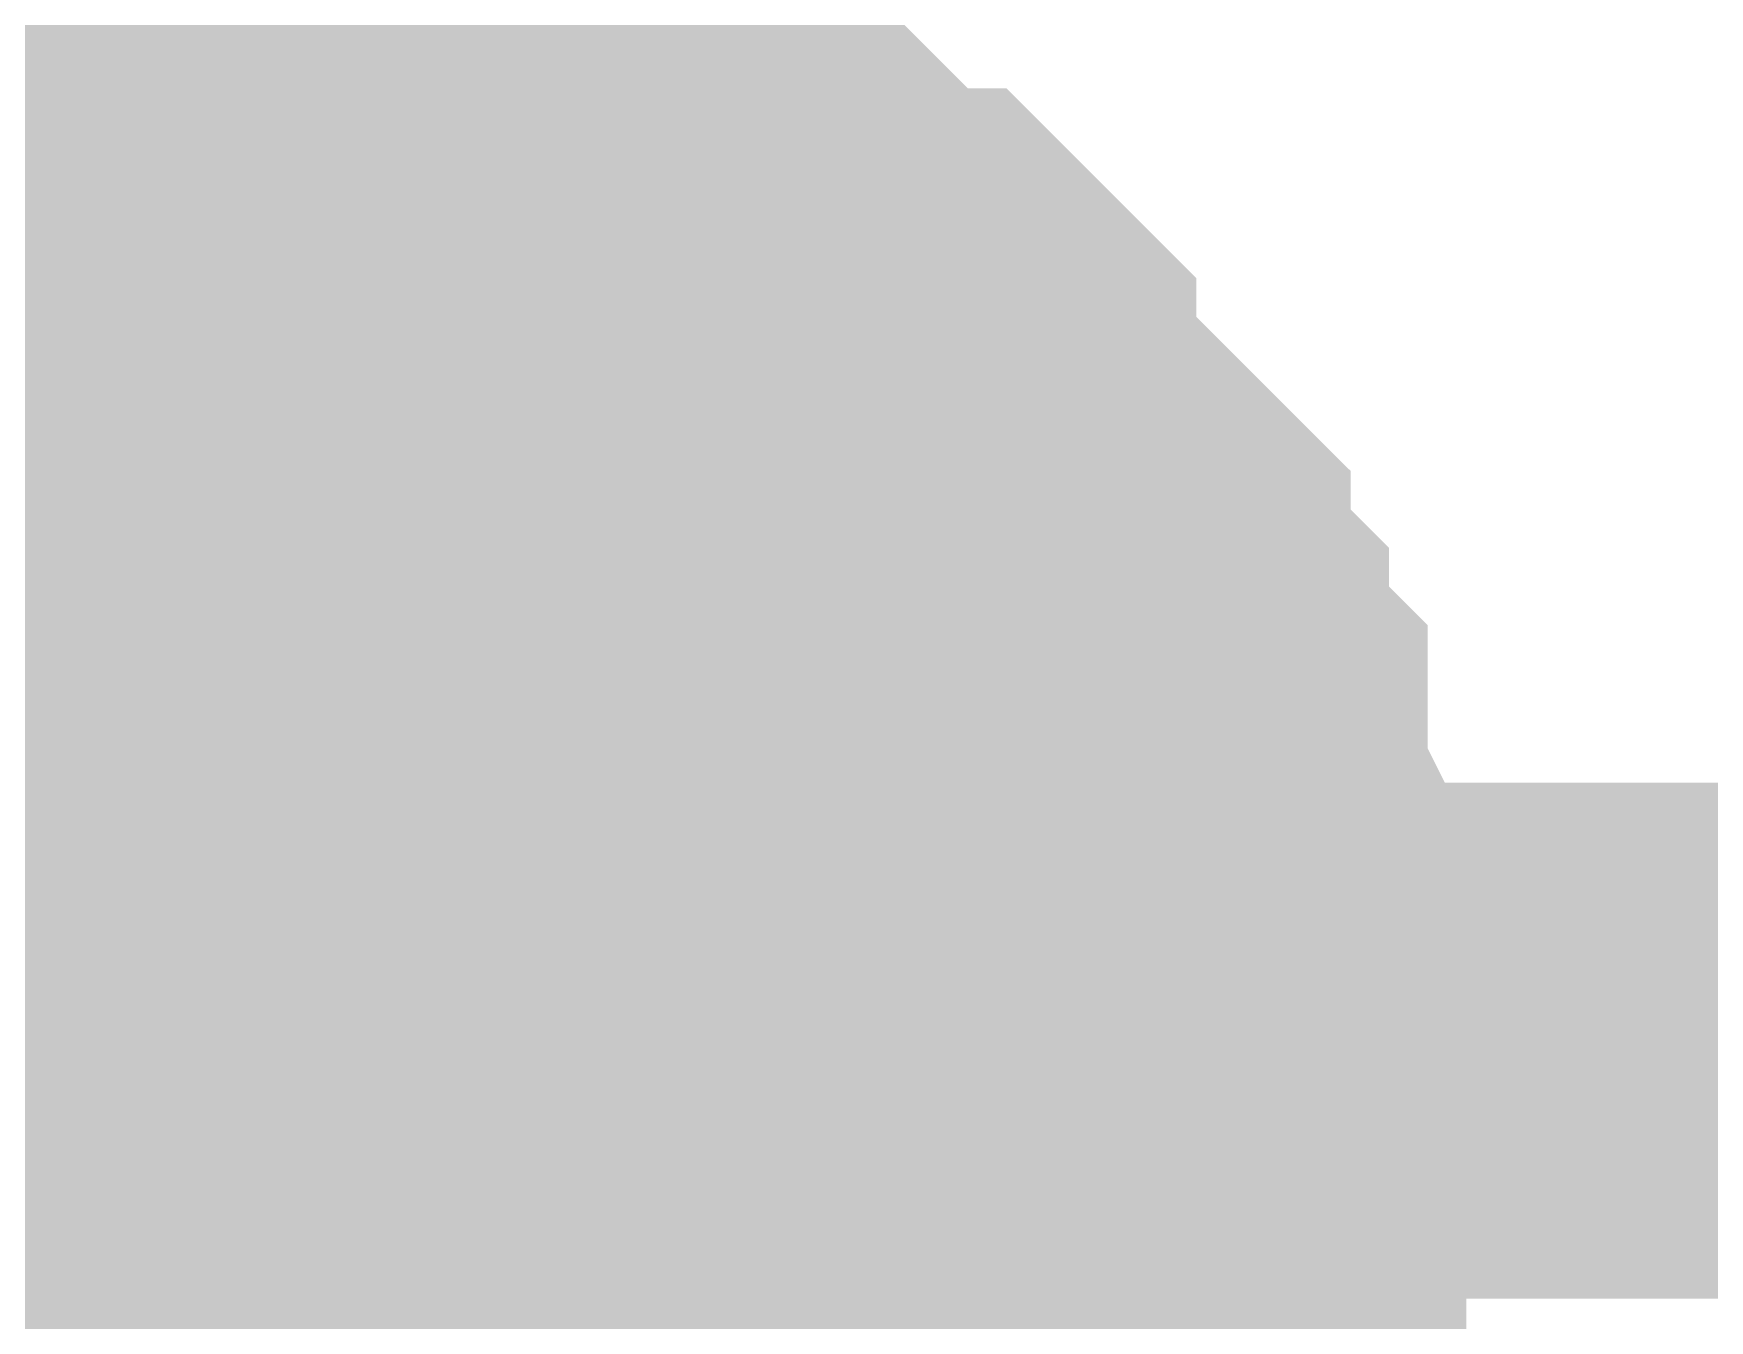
# Model space of a CAD drawing. Header units: inches. Extents: x 0 to 594, y 0 to 420.
# Drawn here: x 517.343 to 518.317, y 227.33 to 228.077 of the extents above; entities that cross this region are included whole.
import ezdxf

# ---------------------------------------------------------------- set-up
doc = ezdxf.new("R2010")
doc.units = ezdxf.units.IN
doc.layers.add('Sheet', color=255, linetype='Continuous')

msp = doc.modelspace()

# ---------------------------------------------------------------- linework, layer by layer
at = {"layer": 'Sheet'}
for points in [[(517.51018, 231.5913, 0.29972, 0.29972, 0), (517.51018, 227.49253, 0.29972, 0.29972, 0)], [(517.17421, 227.89569, 0.29972, 0.29972, 0), (517.19661, 227.89569, 0.29972, 0.29972, 0), (517.21901, 227.91809, 0.29972, 0.29972, 0), (517.2414, 227.94049, 0.29972, 0.29972, 0), (517.2638, 227.94049, 0.29972, 0.29972, 0), (517.2862, 227.96288, 0.29972, 0.29972, 0), (517.3086, 227.96288, 0.29972, 0.29972, 0), (517.331, 227.98528, 0.29972, 0.29972, 0), (517.35339, 227.98528, 0.29972, 0.29972, 0), (517.37579, 227.98528, 0.29972, 0.29972, 0), (517.39819, 228.00768, 0.29972, 0.29972, 0), (517.42059, 228.00768, 0.29972, 0.29972, 0), (517.46539, 228.00768, 0.29972, 0.29972, 0), (517.48778, 228.00768, 0.29972, 0.29972, 0), (517.51018, 228.00768, 0.29972, 0.29972, 0)], [(517.17421, 227.89569, 0.29972, 0.29972, 0), (517.19661, 227.89569, 0.29972, 0.29972, 0), (517.21901, 227.91809, 0.29972, 0.29972, 0), (517.2414, 227.94049, 0.29972, 0.29972, 0), (517.2638, 227.94049, 0.29972, 0.29972, 0), (517.2862, 227.96288, 0.29972, 0.29972, 0), (517.3086, 227.96288, 0.29972, 0.29972, 0), (517.331, 227.98528, 0.29972, 0.29972, 0), (517.35339, 227.98528, 0.29972, 0.29972, 0), (517.37579, 227.98528, 0.29972, 0.29972, 0), (517.39819, 228.00768, 0.29972, 0.29972, 0), (517.42059, 228.00768, 0.29972, 0.29972, 0), (517.46539, 228.00768, 0.29972, 0.29972, 0), (517.48778, 228.00768, 0.29972, 0.29972, 0), (517.51018, 228.00768, 0.29972, 0.29972, 0)], [(517.17421, 227.89569, 0.29972, 0.29972, 0), (517.19661, 227.89569, 0.29972, 0.29972, 0), (517.21901, 227.91809, 0.29972, 0.29972, 0), (517.2414, 227.94049, 0.29972, 0.29972, 0), (517.2638, 227.94049, 0.29972, 0.29972, 0), (517.2862, 227.96288, 0.29972, 0.29972, 0), (517.3086, 227.96288, 0.29972, 0.29972, 0), (517.331, 227.98528, 0.29972, 0.29972, 0), (517.35339, 227.98528, 0.29972, 0.29972, 0), (517.37579, 227.98528, 0.29972, 0.29972, 0), (517.39819, 228.00768, 0.29972, 0.29972, 0), (517.42059, 228.00768, 0.29972, 0.29972, 0), (517.46539, 228.00768, 0.29972, 0.29972, 0), (517.48778, 228.00768, 0.29972, 0.29972, 0), (517.51018, 228.00768, 0.29972, 0.29972, 0)], [(517.17421, 227.89569, 0.29972, 0.29972, 0), (517.19661, 227.89569, 0.29972, 0.29972, 0), (517.21901, 227.91809, 0.29972, 0.29972, 0), (517.2414, 227.94049, 0.29972, 0.29972, 0), (517.2638, 227.94049, 0.29972, 0.29972, 0), (517.2862, 227.96288, 0.29972, 0.29972, 0), (517.3086, 227.96288, 0.29972, 0.29972, 0), (517.331, 227.98528, 0.29972, 0.29972, 0), (517.35339, 227.98528, 0.29972, 0.29972, 0), (517.37579, 227.98528, 0.29972, 0.29972, 0), (517.39819, 228.00768, 0.29972, 0.29972, 0), (517.42059, 228.00768, 0.29972, 0.29972, 0), (517.46539, 228.00768, 0.29972, 0.29972, 0), (517.48778, 228.00768, 0.29972, 0.29972, 0), (517.51018, 228.00768, 0.29972, 0.29972, 0)], [(517.17421, 227.89569, 0.29972, 0.29972, 0), (517.19661, 227.89569, 0.29972, 0.29972, 0), (517.21901, 227.91809, 0.29972, 0.29972, 0), (517.2414, 227.94049, 0.29972, 0.29972, 0), (517.2638, 227.94049, 0.29972, 0.29972, 0), (517.2862, 227.96288, 0.29972, 0.29972, 0), (517.3086, 227.96288, 0.29972, 0.29972, 0), (517.331, 227.98528, 0.29972, 0.29972, 0), (517.35339, 227.98528, 0.29972, 0.29972, 0), (517.37579, 227.98528, 0.29972, 0.29972, 0), (517.39819, 228.00768, 0.29972, 0.29972, 0), (517.42059, 228.00768, 0.29972, 0.29972, 0), (517.46539, 228.00768, 0.29972, 0.29972, 0), (517.48778, 228.00768, 0.29972, 0.29972, 0), (517.51018, 228.00768, 0.29972, 0.29972, 0)], [(517.51018, 228.00768, 0.29972, 0.29972, 0), (517.51018, 228.00768, 0.29972, 0.29972, 0)], [(517.51018, 228.00768, 0.29972, 0.29972, 0), (517.53258, 228.00768, 0.29972, 0.29972, 0), (517.55498, 228.00768, 0.29972, 0.29972, 0), (517.59977, 228.00768, 0.29972, 0.29972, 0), (517.62217, 228.00768, 0.29972, 0.29972, 0), (517.64457, 227.98528, 0.29972, 0.29972, 0), (517.66697, 227.98528, 0.29972, 0.29972, 0), (517.68937, 227.98528, 0.29972, 0.29972, 0), (517.71177, 227.96288, 0.29972, 0.29972, 0), (517.73416, 227.96288, 0.29972, 0.29972, 0), (517.75656, 227.94049, 0.29972, 0.29972, 0), (517.77896, 227.94049, 0.29972, 0.29972, 0), (517.80136, 227.91809, 0.29972, 0.29972, 0), (517.82376, 227.89569, 0.29972, 0.29972, 0), (517.84615, 227.89569, 0.29972, 0.29972, 0), (517.86855, 227.87329, 0.29972, 0.29972, 0), (517.86855, 227.8509, 0.29972, 0.29972, 0), (517.89095, 227.8285, 0.29972, 0.29972, 0), (517.91335, 227.8061, 0.29972, 0.29972, 0), (517.93575, 227.7837, 0.29972, 0.29972, 0), (517.93575, 227.7837, 0.29972, 0.29972, 0), (517.95815, 227.76131, 0.29972, 0.29972, 0), (517.95815, 227.73891, 0.29972, 0.29972, 0), (517.98054, 227.71651, 0.29972, 0.29972, 0), (517.98054, 227.69411, 0.29972, 0.29972, 0), (518.00294, 227.67172, 0.29972, 0.29972, 0), (518.00294, 227.64932, 0.29972, 0.29972, 0), (518.00294, 227.62692, 0.29972, 0.29972, 0), (518.02534, 227.58212, 0.29972, 0.29972, 0), (518.02534, 227.55973, 0.29972, 0.29972, 0), (518.02534, 227.53733, 0.29972, 0.29972, 0), (518.02534, 227.51493, 0.29972, 0.29972, 0), (518.02534, 227.49253, 0.29972, 0.29972, 0)], [(517.51018, 228.00768, 0.29972, 0.29972, 0), (517.51018, 228.00768, 0.29972, 0.29972, 0)], [(517.51018, 228.00768, 0.29972, 0.29972, 0), (517.53258, 228.00768, 0.29972, 0.29972, 0), (517.55498, 228.00768, 0.29972, 0.29972, 0), (517.59977, 228.00768, 0.29972, 0.29972, 0), (517.62217, 228.00768, 0.29972, 0.29972, 0), (517.64457, 227.98528, 0.29972, 0.29972, 0), (517.66697, 227.98528, 0.29972, 0.29972, 0), (517.68937, 227.98528, 0.29972, 0.29972, 0), (517.71177, 227.96288, 0.29972, 0.29972, 0), (517.73416, 227.96288, 0.29972, 0.29972, 0), (517.75656, 227.94049, 0.29972, 0.29972, 0), (517.77896, 227.94049, 0.29972, 0.29972, 0), (517.80136, 227.91809, 0.29972, 0.29972, 0), (517.82376, 227.89569, 0.29972, 0.29972, 0), (517.84615, 227.89569, 0.29972, 0.29972, 0), (517.86855, 227.87329, 0.29972, 0.29972, 0), (517.86855, 227.8509, 0.29972, 0.29972, 0), (517.89095, 227.8285, 0.29972, 0.29972, 0), (517.91335, 227.8061, 0.29972, 0.29972, 0), (517.93575, 227.7837, 0.29972, 0.29972, 0), (517.93575, 227.7837, 0.29972, 0.29972, 0), (517.95815, 227.76131, 0.29972, 0.29972, 0), (517.95815, 227.73891, 0.29972, 0.29972, 0), (517.98054, 227.71651, 0.29972, 0.29972, 0), (517.98054, 227.69411, 0.29972, 0.29972, 0), (518.00294, 227.67172, 0.29972, 0.29972, 0), (518.00294, 227.64932, 0.29972, 0.29972, 0), (518.00294, 227.62692, 0.29972, 0.29972, 0), (518.02534, 227.58212, 0.29972, 0.29972, 0), (518.02534, 227.55973, 0.29972, 0.29972, 0), (518.02534, 227.53733, 0.29972, 0.29972, 0), (518.02534, 227.51493, 0.29972, 0.29972, 0), (518.02534, 227.49253, 0.29972, 0.29972, 0)], [(517.51018, 228.00768, 0.29972, 0.29972, 0), (517.51018, 228.00768, 0.29972, 0.29972, 0)], [(517.51018, 228.00768, 0.29972, 0.29972, 0), (517.53258, 228.00768, 0.29972, 0.29972, 0), (517.55498, 228.00768, 0.29972, 0.29972, 0), (517.59977, 228.00768, 0.29972, 0.29972, 0), (517.62217, 228.00768, 0.29972, 0.29972, 0), (517.64457, 227.98528, 0.29972, 0.29972, 0), (517.66697, 227.98528, 0.29972, 0.29972, 0), (517.68937, 227.98528, 0.29972, 0.29972, 0), (517.71177, 227.96288, 0.29972, 0.29972, 0), (517.73416, 227.96288, 0.29972, 0.29972, 0), (517.75656, 227.94049, 0.29972, 0.29972, 0), (517.77896, 227.94049, 0.29972, 0.29972, 0), (517.80136, 227.91809, 0.29972, 0.29972, 0), (517.82376, 227.89569, 0.29972, 0.29972, 0), (517.84615, 227.89569, 0.29972, 0.29972, 0), (517.86855, 227.87329, 0.29972, 0.29972, 0), (517.86855, 227.8509, 0.29972, 0.29972, 0), (517.89095, 227.8285, 0.29972, 0.29972, 0), (517.91335, 227.8061, 0.29972, 0.29972, 0), (517.93575, 227.7837, 0.29972, 0.29972, 0), (517.93575, 227.7837, 0.29972, 0.29972, 0), (517.95815, 227.76131, 0.29972, 0.29972, 0), (517.95815, 227.73891, 0.29972, 0.29972, 0), (517.98054, 227.71651, 0.29972, 0.29972, 0), (517.98054, 227.69411, 0.29972, 0.29972, 0), (518.00294, 227.67172, 0.29972, 0.29972, 0), (518.00294, 227.64932, 0.29972, 0.29972, 0), (518.00294, 227.62692, 0.29972, 0.29972, 0), (518.02534, 227.58212, 0.29972, 0.29972, 0), (518.02534, 227.55973, 0.29972, 0.29972, 0), (518.02534, 227.53733, 0.29972, 0.29972, 0), (518.02534, 227.51493, 0.29972, 0.29972, 0), (518.02534, 227.49253, 0.29972, 0.29972, 0)], [(517.51018, 228.00768, 0.29972, 0.29972, 0), (517.51018, 228.00768, 0.29972, 0.29972, 0)], [(517.51018, 228.00768, 0.29972, 0.29972, 0), (517.53258, 228.00768, 0.29972, 0.29972, 0), (517.55498, 228.00768, 0.29972, 0.29972, 0), (517.59977, 228.00768, 0.29972, 0.29972, 0), (517.62217, 228.00768, 0.29972, 0.29972, 0), (517.64457, 227.98528, 0.29972, 0.29972, 0), (517.66697, 227.98528, 0.29972, 0.29972, 0), (517.68937, 227.98528, 0.29972, 0.29972, 0), (517.71177, 227.96288, 0.29972, 0.29972, 0), (517.73416, 227.96288, 0.29972, 0.29972, 0), (517.75656, 227.94049, 0.29972, 0.29972, 0), (517.77896, 227.94049, 0.29972, 0.29972, 0), (517.80136, 227.91809, 0.29972, 0.29972, 0), (517.82376, 227.89569, 0.29972, 0.29972, 0), (517.84615, 227.89569, 0.29972, 0.29972, 0), (517.86855, 227.87329, 0.29972, 0.29972, 0), (517.86855, 227.8509, 0.29972, 0.29972, 0), (517.89095, 227.8285, 0.29972, 0.29972, 0), (517.91335, 227.8061, 0.29972, 0.29972, 0), (517.93575, 227.7837, 0.29972, 0.29972, 0), (517.93575, 227.7837, 0.29972, 0.29972, 0), (517.95815, 227.76131, 0.29972, 0.29972, 0), (517.95815, 227.73891, 0.29972, 0.29972, 0), (517.98054, 227.71651, 0.29972, 0.29972, 0), (517.98054, 227.69411, 0.29972, 0.29972, 0), (518.00294, 227.67172, 0.29972, 0.29972, 0), (518.00294, 227.64932, 0.29972, 0.29972, 0), (518.00294, 227.62692, 0.29972, 0.29972, 0), (518.02534, 227.58212, 0.29972, 0.29972, 0), (518.02534, 227.55973, 0.29972, 0.29972, 0), (518.02534, 227.53733, 0.29972, 0.29972, 0), (518.02534, 227.51493, 0.29972, 0.29972, 0), (518.02534, 227.49253, 0.29972, 0.29972, 0)], [(517.51018, 228.00768, 0.29972, 0.29972, 0), (517.51018, 228.00768, 0.29972, 0.29972, 0)], [(517.51018, 228.00768, 0.29972, 0.29972, 0), (517.53258, 228.00768, 0.29972, 0.29972, 0), (517.55498, 228.00768, 0.29972, 0.29972, 0), (517.59977, 228.00768, 0.29972, 0.29972, 0), (517.62217, 228.00768, 0.29972, 0.29972, 0), (517.64457, 227.98528, 0.29972, 0.29972, 0), (517.66697, 227.98528, 0.29972, 0.29972, 0), (517.68937, 227.98528, 0.29972, 0.29972, 0), (517.71177, 227.96288, 0.29972, 0.29972, 0), (517.73416, 227.96288, 0.29972, 0.29972, 0), (517.75656, 227.94049, 0.29972, 0.29972, 0), (517.77896, 227.94049, 0.29972, 0.29972, 0), (517.80136, 227.91809, 0.29972, 0.29972, 0), (517.82376, 227.89569, 0.29972, 0.29972, 0), (517.84615, 227.89569, 0.29972, 0.29972, 0), (517.86855, 227.87329, 0.29972, 0.29972, 0), (517.86855, 227.8509, 0.29972, 0.29972, 0), (517.89095, 227.8285, 0.29972, 0.29972, 0), (517.91335, 227.8061, 0.29972, 0.29972, 0), (517.93575, 227.7837, 0.29972, 0.29972, 0), (517.93575, 227.7837, 0.29972, 0.29972, 0), (517.95815, 227.76131, 0.29972, 0.29972, 0), (517.95815, 227.73891, 0.29972, 0.29972, 0), (517.98054, 227.71651, 0.29972, 0.29972, 0), (517.98054, 227.69411, 0.29972, 0.29972, 0), (518.00294, 227.67172, 0.29972, 0.29972, 0), (518.00294, 227.64932, 0.29972, 0.29972, 0), (518.00294, 227.62692, 0.29972, 0.29972, 0), (518.02534, 227.58212, 0.29972, 0.29972, 0), (518.02534, 227.55973, 0.29972, 0.29972, 0), (518.02534, 227.53733, 0.29972, 0.29972, 0), (518.02534, 227.51493, 0.29972, 0.29972, 0), (518.02534, 227.49253, 0.29972, 0.29972, 0)], [(517.2862, 227.96288, 0.09906, 0.09906, 0), (517.3086, 227.96288, 0.09906, 0.09906, 0), (517.331, 227.98528, 0.09906, 0.09906, 0), (517.35339, 227.98528, 0.09906, 0.09906, 0), (517.37579, 227.98528, 0.09906, 0.09906, 0), (517.39819, 228.00768, 0.09906, 0.09906, 0), (517.42059, 228.00768, 0.09906, 0.09906, 0), (517.46539, 228.00768, 0.09906, 0.09906, 0), (517.48778, 228.00768, 0.09906, 0.09906, 0), (517.51018, 228.00768, 0.09906, 0.09906, 0)], [(517.2862, 227.96288, 0.09906, 0.09906, 0), (517.3086, 227.96288, 0.09906, 0.09906, 0), (517.331, 227.98528, 0.09906, 0.09906, 0), (517.35339, 227.98528, 0.09906, 0.09906, 0), (517.37579, 227.98528, 0.09906, 0.09906, 0), (517.39819, 228.00768, 0.09906, 0.09906, 0), (517.42059, 228.00768, 0.09906, 0.09906, 0), (517.46539, 228.00768, 0.09906, 0.09906, 0), (517.48778, 228.00768, 0.09906, 0.09906, 0), (517.51018, 228.00768, 0.09906, 0.09906, 0)], [(517.2862, 227.96288, 0.09906, 0.09906, 0), (517.3086, 227.96288, 0.09906, 0.09906, 0), (517.331, 227.98528, 0.09906, 0.09906, 0), (517.35339, 227.98528, 0.09906, 0.09906, 0), (517.37579, 227.98528, 0.09906, 0.09906, 0), (517.39819, 228.00768, 0.09906, 0.09906, 0), (517.42059, 228.00768, 0.09906, 0.09906, 0), (517.46539, 228.00768, 0.09906, 0.09906, 0), (517.48778, 228.00768, 0.09906, 0.09906, 0), (517.51018, 228.00768, 0.09906, 0.09906, 0)], [(517.2862, 227.96288, 0.09906, 0.09906, 0), (517.3086, 227.96288, 0.09906, 0.09906, 0), (517.331, 227.98528, 0.09906, 0.09906, 0), (517.35339, 227.98528, 0.09906, 0.09906, 0), (517.37579, 227.98528, 0.09906, 0.09906, 0), (517.39819, 228.00768, 0.09906, 0.09906, 0), (517.42059, 228.00768, 0.09906, 0.09906, 0), (517.46539, 228.00768, 0.09906, 0.09906, 0), (517.48778, 228.00768, 0.09906, 0.09906, 0), (517.51018, 228.00768, 0.09906, 0.09906, 0)], [(517.2862, 227.96288, 0.09906, 0.09906, 0), (517.3086, 227.96288, 0.09906, 0.09906, 0), (517.331, 227.98528, 0.09906, 0.09906, 0), (517.35339, 227.98528, 0.09906, 0.09906, 0), (517.37579, 227.98528, 0.09906, 0.09906, 0), (517.39819, 228.00768, 0.09906, 0.09906, 0), (517.42059, 228.00768, 0.09906, 0.09906, 0), (517.46539, 228.00768, 0.09906, 0.09906, 0), (517.48778, 228.00768, 0.09906, 0.09906, 0), (517.51018, 228.00768, 0.09906, 0.09906, 0)], [(517.51018, 228.00768, 0.09906, 0.09906, 0), (517.51018, 228.00768, 0.09906, 0.09906, 0)], [(517.51018, 228.00768, 0.09906, 0.09906, 0), (517.53258, 228.00768, 0.09906, 0.09906, 0), (517.55498, 228.00768, 0.09906, 0.09906, 0), (517.59977, 228.00768, 0.09906, 0.09906, 0), (517.62217, 228.00768, 0.09906, 0.09906, 0), (517.64457, 227.98528, 0.09906, 0.09906, 0), (517.66697, 227.98528, 0.09906, 0.09906, 0), (517.68937, 227.98528, 0.09906, 0.09906, 0), (517.71177, 227.96288, 0.09906, 0.09906, 0), (517.73416, 227.96288, 0.09906, 0.09906, 0), (517.75656, 227.94049, 0.09906, 0.09906, 0), (517.77896, 227.94049, 0.09906, 0.09906, 0), (517.80136, 227.91809, 0.09906, 0.09906, 0), (517.82376, 227.89569, 0.09906, 0.09906, 0), (517.84615, 227.89569, 0.09906, 0.09906, 0), (517.86855, 227.87329, 0.09906, 0.09906, 0), (517.86855, 227.8509, 0.09906, 0.09906, 0), (517.89095, 227.8285, 0.09906, 0.09906, 0), (517.91335, 227.8061, 0.09906, 0.09906, 0), (517.93575, 227.7837, 0.09906, 0.09906, 0), (517.93575, 227.7837, 0.09906, 0.09906, 0), (517.95815, 227.76131, 0.09906, 0.09906, 0), (517.95815, 227.73891, 0.09906, 0.09906, 0), (517.98054, 227.71651, 0.09906, 0.09906, 0), (517.98054, 227.69411, 0.09906, 0.09906, 0), (518.00294, 227.67172, 0.09906, 0.09906, 0), (518.00294, 227.64932, 0.09906, 0.09906, 0), (518.00294, 227.62692, 0.09906, 0.09906, 0), (518.02534, 227.58212, 0.09906, 0.09906, 0), (518.02534, 227.55973, 0.09906, 0.09906, 0), (518.02534, 227.53733, 0.09906, 0.09906, 0), (518.02534, 227.51493, 0.09906, 0.09906, 0), (518.02534, 227.49253, 0.09906, 0.09906, 0)], [(517.51018, 228.00768, 0.09906, 0.09906, 0), (517.51018, 228.00768, 0.09906, 0.09906, 0)], [(517.51018, 228.00768, 0.09906, 0.09906, 0), (517.53258, 228.00768, 0.09906, 0.09906, 0), (517.55498, 228.00768, 0.09906, 0.09906, 0), (517.59977, 228.00768, 0.09906, 0.09906, 0), (517.62217, 228.00768, 0.09906, 0.09906, 0), (517.64457, 227.98528, 0.09906, 0.09906, 0), (517.66697, 227.98528, 0.09906, 0.09906, 0), (517.68937, 227.98528, 0.09906, 0.09906, 0), (517.71177, 227.96288, 0.09906, 0.09906, 0), (517.73416, 227.96288, 0.09906, 0.09906, 0), (517.75656, 227.94049, 0.09906, 0.09906, 0), (517.77896, 227.94049, 0.09906, 0.09906, 0), (517.80136, 227.91809, 0.09906, 0.09906, 0), (517.82376, 227.89569, 0.09906, 0.09906, 0), (517.84615, 227.89569, 0.09906, 0.09906, 0), (517.86855, 227.87329, 0.09906, 0.09906, 0), (517.86855, 227.8509, 0.09906, 0.09906, 0), (517.89095, 227.8285, 0.09906, 0.09906, 0), (517.91335, 227.8061, 0.09906, 0.09906, 0), (517.93575, 227.7837, 0.09906, 0.09906, 0), (517.93575, 227.7837, 0.09906, 0.09906, 0), (517.95815, 227.76131, 0.09906, 0.09906, 0), (517.95815, 227.73891, 0.09906, 0.09906, 0), (517.98054, 227.71651, 0.09906, 0.09906, 0), (517.98054, 227.69411, 0.09906, 0.09906, 0), (518.00294, 227.67172, 0.09906, 0.09906, 0), (518.00294, 227.64932, 0.09906, 0.09906, 0), (518.00294, 227.62692, 0.09906, 0.09906, 0), (518.02534, 227.58212, 0.09906, 0.09906, 0), (518.02534, 227.55973, 0.09906, 0.09906, 0), (518.02534, 227.53733, 0.09906, 0.09906, 0), (518.02534, 227.51493, 0.09906, 0.09906, 0), (518.02534, 227.49253, 0.09906, 0.09906, 0)], [(517.51018, 228.00768, 0.09906, 0.09906, 0), (517.51018, 228.00768, 0.09906, 0.09906, 0)], [(517.51018, 228.00768, 0.09906, 0.09906, 0), (517.53258, 228.00768, 0.09906, 0.09906, 0), (517.55498, 228.00768, 0.09906, 0.09906, 0), (517.59977, 228.00768, 0.09906, 0.09906, 0), (517.62217, 228.00768, 0.09906, 0.09906, 0), (517.64457, 227.98528, 0.09906, 0.09906, 0), (517.66697, 227.98528, 0.09906, 0.09906, 0), (517.68937, 227.98528, 0.09906, 0.09906, 0), (517.71177, 227.96288, 0.09906, 0.09906, 0), (517.73416, 227.96288, 0.09906, 0.09906, 0), (517.75656, 227.94049, 0.09906, 0.09906, 0), (517.77896, 227.94049, 0.09906, 0.09906, 0), (517.80136, 227.91809, 0.09906, 0.09906, 0), (517.82376, 227.89569, 0.09906, 0.09906, 0), (517.84615, 227.89569, 0.09906, 0.09906, 0), (517.86855, 227.87329, 0.09906, 0.09906, 0), (517.86855, 227.8509, 0.09906, 0.09906, 0), (517.89095, 227.8285, 0.09906, 0.09906, 0), (517.91335, 227.8061, 0.09906, 0.09906, 0), (517.93575, 227.7837, 0.09906, 0.09906, 0), (517.93575, 227.7837, 0.09906, 0.09906, 0), (517.95815, 227.76131, 0.09906, 0.09906, 0), (517.95815, 227.73891, 0.09906, 0.09906, 0), (517.98054, 227.71651, 0.09906, 0.09906, 0), (517.98054, 227.69411, 0.09906, 0.09906, 0), (518.00294, 227.67172, 0.09906, 0.09906, 0), (518.00294, 227.64932, 0.09906, 0.09906, 0), (518.00294, 227.62692, 0.09906, 0.09906, 0), (518.02534, 227.58212, 0.09906, 0.09906, 0), (518.02534, 227.55973, 0.09906, 0.09906, 0), (518.02534, 227.53733, 0.09906, 0.09906, 0), (518.02534, 227.51493, 0.09906, 0.09906, 0), (518.02534, 227.49253, 0.09906, 0.09906, 0)], [(517.51018, 228.00768, 0.09906, 0.09906, 0), (517.51018, 228.00768, 0.09906, 0.09906, 0)], [(517.51018, 228.00768, 0.09906, 0.09906, 0), (517.53258, 228.00768, 0.09906, 0.09906, 0), (517.55498, 228.00768, 0.09906, 0.09906, 0), (517.59977, 228.00768, 0.09906, 0.09906, 0), (517.62217, 228.00768, 0.09906, 0.09906, 0), (517.64457, 227.98528, 0.09906, 0.09906, 0), (517.66697, 227.98528, 0.09906, 0.09906, 0), (517.68937, 227.98528, 0.09906, 0.09906, 0), (517.71177, 227.96288, 0.09906, 0.09906, 0), (517.73416, 227.96288, 0.09906, 0.09906, 0), (517.75656, 227.94049, 0.09906, 0.09906, 0), (517.77896, 227.94049, 0.09906, 0.09906, 0), (517.80136, 227.91809, 0.09906, 0.09906, 0), (517.82376, 227.89569, 0.09906, 0.09906, 0), (517.84615, 227.89569, 0.09906, 0.09906, 0), (517.86855, 227.87329, 0.09906, 0.09906, 0), (517.86855, 227.8509, 0.09906, 0.09906, 0), (517.89095, 227.8285, 0.09906, 0.09906, 0), (517.91335, 227.8061, 0.09906, 0.09906, 0), (517.93575, 227.7837, 0.09906, 0.09906, 0), (517.93575, 227.7837, 0.09906, 0.09906, 0), (517.95815, 227.76131, 0.09906, 0.09906, 0), (517.95815, 227.73891, 0.09906, 0.09906, 0), (517.98054, 227.71651, 0.09906, 0.09906, 0), (517.98054, 227.69411, 0.09906, 0.09906, 0), (518.00294, 227.67172, 0.09906, 0.09906, 0), (518.00294, 227.64932, 0.09906, 0.09906, 0), (518.00294, 227.62692, 0.09906, 0.09906, 0), (518.02534, 227.58212, 0.09906, 0.09906, 0), (518.02534, 227.55973, 0.09906, 0.09906, 0), (518.02534, 227.53733, 0.09906, 0.09906, 0), (518.02534, 227.51493, 0.09906, 0.09906, 0), (518.02534, 227.49253, 0.09906, 0.09906, 0)], [(517.51018, 228.00768, 0.09906, 0.09906, 0), (517.51018, 228.00768, 0.09906, 0.09906, 0)], [(517.51018, 228.00768, 0.09906, 0.09906, 0), (517.53258, 228.00768, 0.09906, 0.09906, 0), (517.55498, 228.00768, 0.09906, 0.09906, 0), (517.59977, 228.00768, 0.09906, 0.09906, 0), (517.62217, 228.00768, 0.09906, 0.09906, 0), (517.64457, 227.98528, 0.09906, 0.09906, 0), (517.66697, 227.98528, 0.09906, 0.09906, 0), (517.68937, 227.98528, 0.09906, 0.09906, 0), (517.71177, 227.96288, 0.09906, 0.09906, 0), (517.73416, 227.96288, 0.09906, 0.09906, 0), (517.75656, 227.94049, 0.09906, 0.09906, 0), (517.77896, 227.94049, 0.09906, 0.09906, 0), (517.80136, 227.91809, 0.09906, 0.09906, 0), (517.82376, 227.89569, 0.09906, 0.09906, 0), (517.84615, 227.89569, 0.09906, 0.09906, 0), (517.86855, 227.87329, 0.09906, 0.09906, 0), (517.86855, 227.8509, 0.09906, 0.09906, 0), (517.89095, 227.8285, 0.09906, 0.09906, 0), (517.91335, 227.8061, 0.09906, 0.09906, 0), (517.93575, 227.7837, 0.09906, 0.09906, 0), (517.93575, 227.7837, 0.09906, 0.09906, 0), (517.95815, 227.76131, 0.09906, 0.09906, 0), (517.95815, 227.73891, 0.09906, 0.09906, 0), (517.98054, 227.71651, 0.09906, 0.09906, 0), (517.98054, 227.69411, 0.09906, 0.09906, 0), (518.00294, 227.67172, 0.09906, 0.09906, 0), (518.00294, 227.64932, 0.09906, 0.09906, 0), (518.00294, 227.62692, 0.09906, 0.09906, 0), (518.02534, 227.58212, 0.09906, 0.09906, 0), (518.02534, 227.55973, 0.09906, 0.09906, 0), (518.02534, 227.53733, 0.09906, 0.09906, 0), (518.02534, 227.51493, 0.09906, 0.09906, 0), (518.02534, 227.49253, 0.09906, 0.09906, 0)], [(502.50339, 227.49253, 0.29972, 0.29972, 0), (517.51018, 227.49253, 0.29972, 0.29972, 0), (532.51697, 227.49253, 0.29972, 0.29972, 0), (545.01516, 227.49253, 0.29972, 0.29972, 0)], [(518.02534, 227.49253, 0.29972, 0.29972, 0), (518.02534, 227.47014, 0.29972, 0.29972, 0), (518.02534, 227.44774, 0.29972, 0.29972, 0), (518.02534, 227.40294, 0.29972, 0.29972, 0), (518.02534, 227.38055, 0.29972, 0.29972, 0), (518.00294, 227.35815, 0.29972, 0.29972, 0), (518.00294, 227.33575, 0.29972, 0.29972, 0), (518.00294, 227.31335, 0.29972, 0.29972, 0), (517.98054, 227.29096, 0.29972, 0.29972, 0), (517.98054, 227.26856, 0.29972, 0.29972, 0), (517.95815, 227.24616, 0.29972, 0.29972, 0), (517.95815, 227.22376, 0.29972, 0.29972, 0), (517.93575, 227.20137, 0.29972, 0.29972, 0), (517.93575, 227.17897, 0.29972, 0.29972, 0)], [(518.02534, 227.49253, 0.29972, 0.29972, 0), (518.02534, 227.47014, 0.29972, 0.29972, 0), (518.02534, 227.44774, 0.29972, 0.29972, 0), (518.02534, 227.40294, 0.29972, 0.29972, 0), (518.02534, 227.38055, 0.29972, 0.29972, 0), (518.00294, 227.35815, 0.29972, 0.29972, 0), (518.00294, 227.33575, 0.29972, 0.29972, 0), (518.00294, 227.31335, 0.29972, 0.29972, 0), (517.98054, 227.29096, 0.29972, 0.29972, 0), (517.98054, 227.26856, 0.29972, 0.29972, 0), (517.95815, 227.24616, 0.29972, 0.29972, 0), (517.95815, 227.22376, 0.29972, 0.29972, 0), (517.93575, 227.20137, 0.29972, 0.29972, 0), (517.93575, 227.17897, 0.29972, 0.29972, 0)], [(518.02534, 227.49253, 0.29972, 0.29972, 0), (518.02534, 227.47014, 0.29972, 0.29972, 0), (518.02534, 227.44774, 0.29972, 0.29972, 0), (518.02534, 227.40294, 0.29972, 0.29972, 0), (518.02534, 227.38055, 0.29972, 0.29972, 0), (518.00294, 227.35815, 0.29972, 0.29972, 0), (518.00294, 227.33575, 0.29972, 0.29972, 0), (518.00294, 227.31335, 0.29972, 0.29972, 0), (517.98054, 227.29096, 0.29972, 0.29972, 0), (517.98054, 227.26856, 0.29972, 0.29972, 0), (517.95815, 227.24616, 0.29972, 0.29972, 0), (517.95815, 227.22376, 0.29972, 0.29972, 0), (517.93575, 227.20137, 0.29972, 0.29972, 0), (517.93575, 227.17897, 0.29972, 0.29972, 0)], [(518.02534, 227.49253, 0.29972, 0.29972, 0), (518.02534, 227.47014, 0.29972, 0.29972, 0), (518.02534, 227.44774, 0.29972, 0.29972, 0), (518.02534, 227.40294, 0.29972, 0.29972, 0), (518.02534, 227.38055, 0.29972, 0.29972, 0), (518.00294, 227.35815, 0.29972, 0.29972, 0), (518.00294, 227.33575, 0.29972, 0.29972, 0), (518.00294, 227.31335, 0.29972, 0.29972, 0), (517.98054, 227.29096, 0.29972, 0.29972, 0), (517.98054, 227.26856, 0.29972, 0.29972, 0), (517.95815, 227.24616, 0.29972, 0.29972, 0), (517.95815, 227.22376, 0.29972, 0.29972, 0), (517.93575, 227.20137, 0.29972, 0.29972, 0), (517.93575, 227.17897, 0.29972, 0.29972, 0)], [(518.02534, 227.49253, 0.29972, 0.29972, 0), (518.02534, 227.47014, 0.29972, 0.29972, 0), (518.02534, 227.44774, 0.29972, 0.29972, 0), (518.02534, 227.40294, 0.29972, 0.29972, 0), (518.02534, 227.38055, 0.29972, 0.29972, 0), (518.00294, 227.35815, 0.29972, 0.29972, 0), (518.00294, 227.33575, 0.29972, 0.29972, 0), (518.00294, 227.31335, 0.29972, 0.29972, 0), (517.98054, 227.29096, 0.29972, 0.29972, 0), (517.98054, 227.26856, 0.29972, 0.29972, 0), (517.95815, 227.24616, 0.29972, 0.29972, 0), (517.95815, 227.22376, 0.29972, 0.29972, 0), (517.93575, 227.20137, 0.29972, 0.29972, 0), (517.93575, 227.17897, 0.29972, 0.29972, 0)], [(518.02534, 227.49253, 0.29972, 0.29972, 0), (518.02534, 227.49253, 0.29972, 0.29972, 0), (518.02534, 227.49253, 0.29972, 0.29972, 0), (518.02534, 227.49253, 0.29972, 0.29972, 0), (518.02534, 227.49253, 0.29972, 0.29972, 0), (518.02534, 227.49253, 0.29972, 0.29972, 0), (518.02534, 227.49253, 0.29972, 0.29972, 0), (518.02534, 227.49253, 0.29972, 0.29972, 0), (518.02534, 227.49253, 0.29972, 0.29972, 0), (518.02534, 227.49253, 0.29972, 0.29972, 0), (518.02534, 227.49253, 0.29972, 0.29972, 0), (518.02534, 227.49253, 0.29972, 0.29972, 0), (518.02534, 227.49253, 0.29972, 0.29972, 0), (518.02534, 227.49253, 0.29972, 0.29972, 0), (518.02534, 227.49253, 0.29972, 0.29972, 0), (518.02534, 227.49253, 0.29972, 0.29972, 0), (518.02534, 227.49253, 0.29972, 0.29972, 0), (518.02534, 227.49253, 0.29972, 0.29972, 0), (518.02534, 227.49253, 0.29972, 0.29972, 0), (518.02534, 227.49253, 0.29972, 0.29972, 0), (518.02534, 227.49253, 0.29972, 0.29972, 0), (518.02534, 227.49253, 0.29972, 0.29972, 0), (518.02534, 227.49253, 0.29972, 0.29972, 0), (518.02534, 227.49253, 0.29972, 0.29972, 0), (518.02534, 227.49253, 0.29972, 0.29972, 0), (518.02534, 227.49253, 0.29972, 0.29972, 0), (518.02534, 227.49253, 0.29972, 0.29972, 0), (518.02534, 227.49253, 0.29972, 0.29972, 0), (518.02534, 227.49253, 0.29972, 0.29972, 0), (518.02534, 227.49253, 0.29972, 0.29972, 0), (518.02534, 227.49253, 0.29972, 0.29972, 0), (518.02534, 227.49253, 0.29972, 0.29972, 0), (518.02534, 227.49253, 0.29972, 0.29972, 0)], [(518.02534, 227.49253, 0.29972, 0.29972, 0), (518.02534, 227.49253, 0.29972, 0.29972, 0)], [(518.02534, 227.49253, 0.29972, 0.29972, 0), (518.02534, 227.49253, 0.29972, 0.29972, 0), (518.02534, 227.49253, 0.29972, 0.29972, 0), (518.02534, 227.49253, 0.29972, 0.29972, 0), (518.02534, 227.49253, 0.29972, 0.29972, 0), (518.02534, 227.49253, 0.29972, 0.29972, 0), (518.02534, 227.49253, 0.29972, 0.29972, 0), (518.02534, 227.49253, 0.29972, 0.29972, 0), (518.02534, 227.49253, 0.29972, 0.29972, 0), (518.02534, 227.49253, 0.29972, 0.29972, 0), (518.02534, 227.49253, 0.29972, 0.29972, 0), (518.02534, 227.49253, 0.29972, 0.29972, 0), (518.02534, 227.49253, 0.29972, 0.29972, 0), (518.02534, 227.49253, 0.29972, 0.29972, 0), (518.02534, 227.49253, 0.29972, 0.29972, 0), (518.02534, 227.49253, 0.29972, 0.29972, 0), (518.02534, 227.49253, 0.29972, 0.29972, 0), (518.02534, 227.49253, 0.29972, 0.29972, 0), (518.02534, 227.49253, 0.29972, 0.29972, 0), (518.02534, 227.49253, 0.29972, 0.29972, 0), (518.02534, 227.49253, 0.29972, 0.29972, 0), (518.02534, 227.49253, 0.29972, 0.29972, 0), (518.02534, 227.49253, 0.29972, 0.29972, 0), (518.02534, 227.49253, 0.29972, 0.29972, 0), (518.02534, 227.49253, 0.29972, 0.29972, 0), (518.02534, 227.49253, 0.29972, 0.29972, 0), (518.02534, 227.49253, 0.29972, 0.29972, 0), (518.02534, 227.49253, 0.29972, 0.29972, 0), (518.02534, 227.49253, 0.29972, 0.29972, 0), (518.02534, 227.49253, 0.29972, 0.29972, 0), (518.02534, 227.49253, 0.29972, 0.29972, 0), (518.02534, 227.49253, 0.29972, 0.29972, 0), (518.02534, 227.49253, 0.29972, 0.29972, 0)], [(518.02534, 227.49253, 0.29972, 0.29972, 0), (518.02534, 227.49253, 0.29972, 0.29972, 0)], [(518.02534, 227.49253, 0.29972, 0.29972, 0), (518.02534, 227.49253, 0.29972, 0.29972, 0), (518.02534, 227.49253, 0.29972, 0.29972, 0), (518.02534, 227.49253, 0.29972, 0.29972, 0), (518.02534, 227.49253, 0.29972, 0.29972, 0), (518.02534, 227.49253, 0.29972, 0.29972, 0), (518.02534, 227.49253, 0.29972, 0.29972, 0), (518.02534, 227.49253, 0.29972, 0.29972, 0), (518.02534, 227.49253, 0.29972, 0.29972, 0), (518.02534, 227.49253, 0.29972, 0.29972, 0), (518.02534, 227.49253, 0.29972, 0.29972, 0), (518.02534, 227.49253, 0.29972, 0.29972, 0), (518.02534, 227.49253, 0.29972, 0.29972, 0), (518.02534, 227.49253, 0.29972, 0.29972, 0), (518.02534, 227.49253, 0.29972, 0.29972, 0), (518.02534, 227.49253, 0.29972, 0.29972, 0), (518.02534, 227.49253, 0.29972, 0.29972, 0), (518.02534, 227.49253, 0.29972, 0.29972, 0), (518.02534, 227.49253, 0.29972, 0.29972, 0), (518.02534, 227.49253, 0.29972, 0.29972, 0), (518.02534, 227.49253, 0.29972, 0.29972, 0), (518.02534, 227.49253, 0.29972, 0.29972, 0), (518.02534, 227.49253, 0.29972, 0.29972, 0), (518.02534, 227.49253, 0.29972, 0.29972, 0), (518.02534, 227.49253, 0.29972, 0.29972, 0), (518.02534, 227.49253, 0.29972, 0.29972, 0), (518.02534, 227.49253, 0.29972, 0.29972, 0), (518.02534, 227.49253, 0.29972, 0.29972, 0), (518.02534, 227.49253, 0.29972, 0.29972, 0), (518.02534, 227.49253, 0.29972, 0.29972, 0), (518.02534, 227.49253, 0.29972, 0.29972, 0), (518.02534, 227.49253, 0.29972, 0.29972, 0), (518.02534, 227.49253, 0.29972, 0.29972, 0)], [(518.02534, 227.49253, 0.29972, 0.29972, 0), (518.02534, 227.49253, 0.29972, 0.29972, 0)], [(518.02534, 227.49253, 0.29972, 0.29972, 0), (518.02534, 227.49253, 0.29972, 0.29972, 0), (518.02534, 227.49253, 0.29972, 0.29972, 0), (518.02534, 227.49253, 0.29972, 0.29972, 0), (518.02534, 227.49253, 0.29972, 0.29972, 0), (518.02534, 227.49253, 0.29972, 0.29972, 0), (518.02534, 227.49253, 0.29972, 0.29972, 0), (518.02534, 227.49253, 0.29972, 0.29972, 0), (518.02534, 227.49253, 0.29972, 0.29972, 0), (518.02534, 227.49253, 0.29972, 0.29972, 0), (518.02534, 227.49253, 0.29972, 0.29972, 0), (518.02534, 227.49253, 0.29972, 0.29972, 0), (518.02534, 227.49253, 0.29972, 0.29972, 0), (518.02534, 227.49253, 0.29972, 0.29972, 0), (518.02534, 227.49253, 0.29972, 0.29972, 0), (518.02534, 227.49253, 0.29972, 0.29972, 0), (518.02534, 227.49253, 0.29972, 0.29972, 0), (518.02534, 227.49253, 0.29972, 0.29972, 0), (518.02534, 227.49253, 0.29972, 0.29972, 0), (518.02534, 227.49253, 0.29972, 0.29972, 0), (518.02534, 227.49253, 0.29972, 0.29972, 0), (518.02534, 227.49253, 0.29972, 0.29972, 0), (518.02534, 227.49253, 0.29972, 0.29972, 0), (518.02534, 227.49253, 0.29972, 0.29972, 0), (518.02534, 227.49253, 0.29972, 0.29972, 0), (518.02534, 227.49253, 0.29972, 0.29972, 0), (518.02534, 227.49253, 0.29972, 0.29972, 0), (518.02534, 227.49253, 0.29972, 0.29972, 0), (518.02534, 227.49253, 0.29972, 0.29972, 0), (518.02534, 227.49253, 0.29972, 0.29972, 0), (518.02534, 227.49253, 0.29972, 0.29972, 0), (518.02534, 227.49253, 0.29972, 0.29972, 0), (518.02534, 227.49253, 0.29972, 0.29972, 0)], [(518.02534, 227.49253, 0.29972, 0.29972, 0), (518.02534, 227.49253, 0.29972, 0.29972, 0)], [(518.02534, 227.49253, 0.29972, 0.29972, 0), (518.02534, 227.49253, 0.29972, 0.29972, 0), (518.02534, 227.49253, 0.29972, 0.29972, 0), (518.02534, 227.49253, 0.29972, 0.29972, 0), (518.02534, 227.49253, 0.29972, 0.29972, 0), (518.02534, 227.49253, 0.29972, 0.29972, 0), (518.02534, 227.49253, 0.29972, 0.29972, 0), (518.02534, 227.49253, 0.29972, 0.29972, 0), (518.02534, 227.49253, 0.29972, 0.29972, 0), (518.02534, 227.49253, 0.29972, 0.29972, 0), (518.02534, 227.49253, 0.29972, 0.29972, 0), (518.02534, 227.49253, 0.29972, 0.29972, 0), (518.02534, 227.49253, 0.29972, 0.29972, 0), (518.02534, 227.49253, 0.29972, 0.29972, 0), (518.02534, 227.49253, 0.29972, 0.29972, 0), (518.02534, 227.49253, 0.29972, 0.29972, 0), (518.02534, 227.49253, 0.29972, 0.29972, 0), (518.02534, 227.49253, 0.29972, 0.29972, 0), (518.02534, 227.49253, 0.29972, 0.29972, 0), (518.02534, 227.49253, 0.29972, 0.29972, 0), (518.02534, 227.49253, 0.29972, 0.29972, 0), (518.02534, 227.49253, 0.29972, 0.29972, 0), (518.02534, 227.49253, 0.29972, 0.29972, 0), (518.02534, 227.49253, 0.29972, 0.29972, 0), (518.02534, 227.49253, 0.29972, 0.29972, 0), (518.02534, 227.49253, 0.29972, 0.29972, 0), (518.02534, 227.49253, 0.29972, 0.29972, 0), (518.02534, 227.49253, 0.29972, 0.29972, 0), (518.02534, 227.49253, 0.29972, 0.29972, 0), (518.02534, 227.49253, 0.29972, 0.29972, 0), (518.02534, 227.49253, 0.29972, 0.29972, 0), (518.02534, 227.49253, 0.29972, 0.29972, 0), (518.02534, 227.49253, 0.29972, 0.29972, 0)], [(518.02534, 227.49253, 0.29972, 0.29972, 0), (518.02534, 227.49253, 0.29972, 0.29972, 0)], [(518.02534, 227.49253, 0.09906, 0.09906, 0), (518.02534, 227.47014, 0.09906, 0.09906, 0), (518.02534, 227.44774, 0.09906, 0.09906, 0), (518.02534, 227.40294, 0.09906, 0.09906, 0), (518.02534, 227.38055, 0.09906, 0.09906, 0), (518.00294, 227.35815, 0.09906, 0.09906, 0), (518.00294, 227.33575, 0.09906, 0.09906, 0), (518.00294, 227.31335, 0.09906, 0.09906, 0), (517.98054, 227.29096, 0.09906, 0.09906, 0), (517.98054, 227.26856, 0.09906, 0.09906, 0)], [(518.02534, 227.49253, 0.09906, 0.09906, 0), (518.02534, 227.47014, 0.09906, 0.09906, 0), (518.02534, 227.44774, 0.09906, 0.09906, 0), (518.02534, 227.40294, 0.09906, 0.09906, 0), (518.02534, 227.38055, 0.09906, 0.09906, 0), (518.00294, 227.35815, 0.09906, 0.09906, 0), (518.00294, 227.33575, 0.09906, 0.09906, 0), (518.00294, 227.31335, 0.09906, 0.09906, 0), (517.98054, 227.29096, 0.09906, 0.09906, 0), (517.98054, 227.26856, 0.09906, 0.09906, 0)], [(518.02534, 227.49253, 0.09906, 0.09906, 0), (518.02534, 227.47014, 0.09906, 0.09906, 0), (518.02534, 227.44774, 0.09906, 0.09906, 0), (518.02534, 227.40294, 0.09906, 0.09906, 0), (518.02534, 227.38055, 0.09906, 0.09906, 0), (518.00294, 227.35815, 0.09906, 0.09906, 0), (518.00294, 227.33575, 0.09906, 0.09906, 0), (518.00294, 227.31335, 0.09906, 0.09906, 0), (517.98054, 227.29096, 0.09906, 0.09906, 0), (517.98054, 227.26856, 0.09906, 0.09906, 0)], [(518.02534, 227.49253, 0.09906, 0.09906, 0), (518.02534, 227.47014, 0.09906, 0.09906, 0), (518.02534, 227.44774, 0.09906, 0.09906, 0), (518.02534, 227.40294, 0.09906, 0.09906, 0), (518.02534, 227.38055, 0.09906, 0.09906, 0), (518.00294, 227.35815, 0.09906, 0.09906, 0), (518.00294, 227.33575, 0.09906, 0.09906, 0), (518.00294, 227.31335, 0.09906, 0.09906, 0), (517.98054, 227.29096, 0.09906, 0.09906, 0), (517.98054, 227.26856, 0.09906, 0.09906, 0)], [(518.02534, 227.49253, 0.09906, 0.09906, 0), (518.02534, 227.47014, 0.09906, 0.09906, 0), (518.02534, 227.44774, 0.09906, 0.09906, 0), (518.02534, 227.40294, 0.09906, 0.09906, 0), (518.02534, 227.38055, 0.09906, 0.09906, 0), (518.00294, 227.35815, 0.09906, 0.09906, 0), (518.00294, 227.33575, 0.09906, 0.09906, 0), (518.00294, 227.31335, 0.09906, 0.09906, 0), (517.98054, 227.29096, 0.09906, 0.09906, 0), (517.98054, 227.26856, 0.09906, 0.09906, 0)], [(518.02534, 227.49253, 0.09906, 0.09906, 0), (518.02534, 227.49253, 0.09906, 0.09906, 0), (518.02534, 227.49253, 0.09906, 0.09906, 0), (518.02534, 227.49253, 0.09906, 0.09906, 0), (518.02534, 227.49253, 0.09906, 0.09906, 0), (518.02534, 227.49253, 0.09906, 0.09906, 0), (518.02534, 227.49253, 0.09906, 0.09906, 0), (518.02534, 227.49253, 0.09906, 0.09906, 0), (518.02534, 227.49253, 0.09906, 0.09906, 0), (518.02534, 227.49253, 0.09906, 0.09906, 0), (518.02534, 227.49253, 0.09906, 0.09906, 0), (518.02534, 227.49253, 0.09906, 0.09906, 0), (518.02534, 227.49253, 0.09906, 0.09906, 0), (518.02534, 227.49253, 0.09906, 0.09906, 0), (518.02534, 227.49253, 0.09906, 0.09906, 0), (518.02534, 227.49253, 0.09906, 0.09906, 0), (518.02534, 227.49253, 0.09906, 0.09906, 0), (518.02534, 227.49253, 0.09906, 0.09906, 0), (518.02534, 227.49253, 0.09906, 0.09906, 0), (518.02534, 227.49253, 0.09906, 0.09906, 0), (518.02534, 227.49253, 0.09906, 0.09906, 0), (518.02534, 227.49253, 0.09906, 0.09906, 0), (518.02534, 227.49253, 0.09906, 0.09906, 0), (518.02534, 227.49253, 0.09906, 0.09906, 0), (518.02534, 227.49253, 0.09906, 0.09906, 0), (518.02534, 227.49253, 0.09906, 0.09906, 0), (518.02534, 227.49253, 0.09906, 0.09906, 0), (518.02534, 227.49253, 0.09906, 0.09906, 0), (518.02534, 227.49253, 0.09906, 0.09906, 0), (518.02534, 227.49253, 0.09906, 0.09906, 0), (518.02534, 227.49253, 0.09906, 0.09906, 0), (518.02534, 227.49253, 0.09906, 0.09906, 0), (518.02534, 227.49253, 0.09906, 0.09906, 0)], [(518.02534, 227.49253, 0.09906, 0.09906, 0), (518.02534, 227.49253, 0.09906, 0.09906, 0)], [(518.02534, 227.49253, 0.09906, 0.09906, 0), (518.02534, 227.49253, 0.09906, 0.09906, 0), (518.02534, 227.49253, 0.09906, 0.09906, 0), (518.02534, 227.49253, 0.09906, 0.09906, 0), (518.02534, 227.49253, 0.09906, 0.09906, 0), (518.02534, 227.49253, 0.09906, 0.09906, 0), (518.02534, 227.49253, 0.09906, 0.09906, 0), (518.02534, 227.49253, 0.09906, 0.09906, 0), (518.02534, 227.49253, 0.09906, 0.09906, 0), (518.02534, 227.49253, 0.09906, 0.09906, 0), (518.02534, 227.49253, 0.09906, 0.09906, 0), (518.02534, 227.49253, 0.09906, 0.09906, 0), (518.02534, 227.49253, 0.09906, 0.09906, 0), (518.02534, 227.49253, 0.09906, 0.09906, 0), (518.02534, 227.49253, 0.09906, 0.09906, 0), (518.02534, 227.49253, 0.09906, 0.09906, 0), (518.02534, 227.49253, 0.09906, 0.09906, 0), (518.02534, 227.49253, 0.09906, 0.09906, 0), (518.02534, 227.49253, 0.09906, 0.09906, 0), (518.02534, 227.49253, 0.09906, 0.09906, 0), (518.02534, 227.49253, 0.09906, 0.09906, 0), (518.02534, 227.49253, 0.09906, 0.09906, 0), (518.02534, 227.49253, 0.09906, 0.09906, 0), (518.02534, 227.49253, 0.09906, 0.09906, 0), (518.02534, 227.49253, 0.09906, 0.09906, 0), (518.02534, 227.49253, 0.09906, 0.09906, 0), (518.02534, 227.49253, 0.09906, 0.09906, 0), (518.02534, 227.49253, 0.09906, 0.09906, 0), (518.02534, 227.49253, 0.09906, 0.09906, 0), (518.02534, 227.49253, 0.09906, 0.09906, 0), (518.02534, 227.49253, 0.09906, 0.09906, 0), (518.02534, 227.49253, 0.09906, 0.09906, 0), (518.02534, 227.49253, 0.09906, 0.09906, 0)], [(518.02534, 227.49253, 0.09906, 0.09906, 0), (518.02534, 227.49253, 0.09906, 0.09906, 0)], [(518.02534, 227.49253, 0.09906, 0.09906, 0), (518.02534, 227.49253, 0.09906, 0.09906, 0), (518.02534, 227.49253, 0.09906, 0.09906, 0), (518.02534, 227.49253, 0.09906, 0.09906, 0), (518.02534, 227.49253, 0.09906, 0.09906, 0), (518.02534, 227.49253, 0.09906, 0.09906, 0), (518.02534, 227.49253, 0.09906, 0.09906, 0), (518.02534, 227.49253, 0.09906, 0.09906, 0), (518.02534, 227.49253, 0.09906, 0.09906, 0), (518.02534, 227.49253, 0.09906, 0.09906, 0), (518.02534, 227.49253, 0.09906, 0.09906, 0), (518.02534, 227.49253, 0.09906, 0.09906, 0), (518.02534, 227.49253, 0.09906, 0.09906, 0), (518.02534, 227.49253, 0.09906, 0.09906, 0), (518.02534, 227.49253, 0.09906, 0.09906, 0), (518.02534, 227.49253, 0.09906, 0.09906, 0), (518.02534, 227.49253, 0.09906, 0.09906, 0), (518.02534, 227.49253, 0.09906, 0.09906, 0), (518.02534, 227.49253, 0.09906, 0.09906, 0), (518.02534, 227.49253, 0.09906, 0.09906, 0), (518.02534, 227.49253, 0.09906, 0.09906, 0), (518.02534, 227.49253, 0.09906, 0.09906, 0), (518.02534, 227.49253, 0.09906, 0.09906, 0), (518.02534, 227.49253, 0.09906, 0.09906, 0), (518.02534, 227.49253, 0.09906, 0.09906, 0), (518.02534, 227.49253, 0.09906, 0.09906, 0), (518.02534, 227.49253, 0.09906, 0.09906, 0), (518.02534, 227.49253, 0.09906, 0.09906, 0), (518.02534, 227.49253, 0.09906, 0.09906, 0), (518.02534, 227.49253, 0.09906, 0.09906, 0), (518.02534, 227.49253, 0.09906, 0.09906, 0), (518.02534, 227.49253, 0.09906, 0.09906, 0), (518.02534, 227.49253, 0.09906, 0.09906, 0)], [(518.02534, 227.49253, 0.09906, 0.09906, 0), (518.02534, 227.49253, 0.09906, 0.09906, 0)], [(518.02534, 227.49253, 0.09906, 0.09906, 0), (518.02534, 227.49253, 0.09906, 0.09906, 0), (518.02534, 227.49253, 0.09906, 0.09906, 0), (518.02534, 227.49253, 0.09906, 0.09906, 0), (518.02534, 227.49253, 0.09906, 0.09906, 0), (518.02534, 227.49253, 0.09906, 0.09906, 0), (518.02534, 227.49253, 0.09906, 0.09906, 0), (518.02534, 227.49253, 0.09906, 0.09906, 0), (518.02534, 227.49253, 0.09906, 0.09906, 0), (518.02534, 227.49253, 0.09906, 0.09906, 0), (518.02534, 227.49253, 0.09906, 0.09906, 0), (518.02534, 227.49253, 0.09906, 0.09906, 0), (518.02534, 227.49253, 0.09906, 0.09906, 0), (518.02534, 227.49253, 0.09906, 0.09906, 0), (518.02534, 227.49253, 0.09906, 0.09906, 0), (518.02534, 227.49253, 0.09906, 0.09906, 0), (518.02534, 227.49253, 0.09906, 0.09906, 0), (518.02534, 227.49253, 0.09906, 0.09906, 0), (518.02534, 227.49253, 0.09906, 0.09906, 0), (518.02534, 227.49253, 0.09906, 0.09906, 0), (518.02534, 227.49253, 0.09906, 0.09906, 0), (518.02534, 227.49253, 0.09906, 0.09906, 0), (518.02534, 227.49253, 0.09906, 0.09906, 0), (518.02534, 227.49253, 0.09906, 0.09906, 0), (518.02534, 227.49253, 0.09906, 0.09906, 0), (518.02534, 227.49253, 0.09906, 0.09906, 0), (518.02534, 227.49253, 0.09906, 0.09906, 0), (518.02534, 227.49253, 0.09906, 0.09906, 0), (518.02534, 227.49253, 0.09906, 0.09906, 0), (518.02534, 227.49253, 0.09906, 0.09906, 0), (518.02534, 227.49253, 0.09906, 0.09906, 0), (518.02534, 227.49253, 0.09906, 0.09906, 0), (518.02534, 227.49253, 0.09906, 0.09906, 0)], [(518.02534, 227.49253, 0.09906, 0.09906, 0), (518.02534, 227.49253, 0.09906, 0.09906, 0)], [(518.02534, 227.49253, 0.09906, 0.09906, 0), (518.02534, 227.49253, 0.09906, 0.09906, 0), (518.02534, 227.49253, 0.09906, 0.09906, 0), (518.02534, 227.49253, 0.09906, 0.09906, 0), (518.02534, 227.49253, 0.09906, 0.09906, 0), (518.02534, 227.49253, 0.09906, 0.09906, 0), (518.02534, 227.49253, 0.09906, 0.09906, 0), (518.02534, 227.49253, 0.09906, 0.09906, 0), (518.02534, 227.49253, 0.09906, 0.09906, 0), (518.02534, 227.49253, 0.09906, 0.09906, 0), (518.02534, 227.49253, 0.09906, 0.09906, 0), (518.02534, 227.49253, 0.09906, 0.09906, 0), (518.02534, 227.49253, 0.09906, 0.09906, 0), (518.02534, 227.49253, 0.09906, 0.09906, 0), (518.02534, 227.49253, 0.09906, 0.09906, 0), (518.02534, 227.49253, 0.09906, 0.09906, 0), (518.02534, 227.49253, 0.09906, 0.09906, 0), (518.02534, 227.49253, 0.09906, 0.09906, 0), (518.02534, 227.49253, 0.09906, 0.09906, 0), (518.02534, 227.49253, 0.09906, 0.09906, 0), (518.02534, 227.49253, 0.09906, 0.09906, 0), (518.02534, 227.49253, 0.09906, 0.09906, 0), (518.02534, 227.49253, 0.09906, 0.09906, 0), (518.02534, 227.49253, 0.09906, 0.09906, 0), (518.02534, 227.49253, 0.09906, 0.09906, 0), (518.02534, 227.49253, 0.09906, 0.09906, 0), (518.02534, 227.49253, 0.09906, 0.09906, 0), (518.02534, 227.49253, 0.09906, 0.09906, 0), (518.02534, 227.49253, 0.09906, 0.09906, 0), (518.02534, 227.49253, 0.09906, 0.09906, 0), (518.02534, 227.49253, 0.09906, 0.09906, 0), (518.02534, 227.49253, 0.09906, 0.09906, 0), (518.02534, 227.49253, 0.09906, 0.09906, 0)], [(518.02534, 227.49253, 0.09906, 0.09906, 0), (518.02534, 227.49253, 0.09906, 0.09906, 0)]]:
    msp.add_lwpolyline(points, format="xyseb", dxfattribs=at)
msp.add_lwpolyline([(517.24602, 227.50001, 0.508, 0.508, 1), (517.75402, 227.50001, 0.508, 0.508, 1)], format="xyseb", close=True, dxfattribs=at)

doc.saveas('drawing.dxf')
